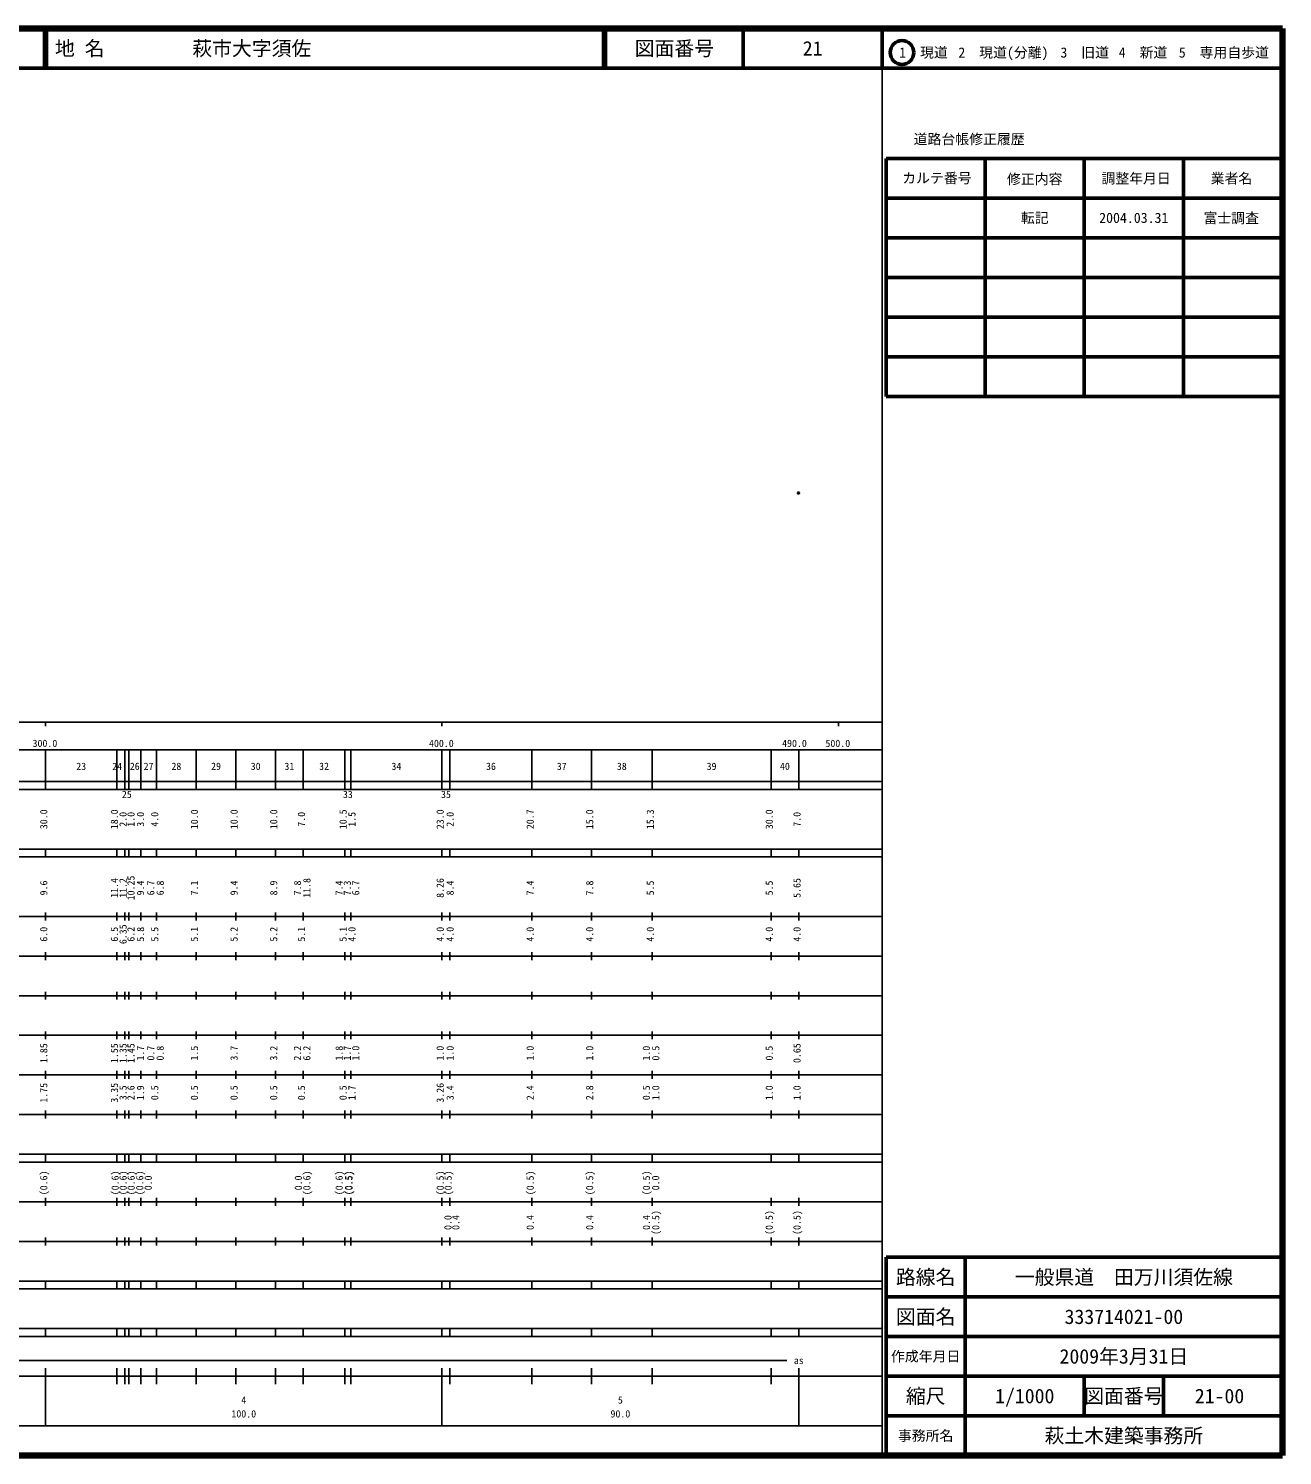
# Model space of a CAD drawing. Units: millimetres on the paper. Extents: x 40 to 680, y 20 to 380.
# Drawn here: x 363.7 to 680, y 20 to 380 of the extents above; entities that cross this region are included whole.
import ezdxf
from ezdxf.enums import TextEntityAlignment as Align

# ---------------------------------------------------------------- set-up
doc = ezdxf.new("R2010")
doc.units = ezdxf.units.MM
doc.header["$PDMODE"] = 32
doc.header["$PDSIZE"] = 0.5
doc.layers.add('M-OTRS', color=6, linetype='Continuous')
doc.layers.add('M-TTL-TXT', color=7, linetype='Continuous')
for name, color, linetype, lineweight in [('M-TTL', 2, 'Continuous', 140), ('M-TTL-BAND', 7, 'Continuous', 25), ('M-TTL-FRAM', 2, 'Continuous', 50), ('M-TTL-LINE', 7, 'Continuous', 50)]:
    doc.layers.add(name, color=color, linetype=linetype, lineweight=lineweight)
doc.styles.add('ＭＳ ゴシック', font='')
doc.styles.get('ＭＳ ゴシック').set_extended_font_data('MS Gothic')

msp = doc.modelspace()

# ---------------------------------------------------------------- linework, layer by layer
at = {"layer": 'M-OTRS'}
msp.add_point((557.899, 262.821), dxfattribs=at)
at = {"layer": 'M-TTL'}
for p, q in [((680, 380), (40, 380)), ((680, 20), (680, 380)), ((40, 20), (680, 20))]:
    msp.add_line(p, q, dxfattribs=at)
at = {"layer": 'M-TTL-BAND'}
for p, q in [((579, 20), (579, 370)), ((40, 205), (579, 205)), ((368, 205), (368, 204)), ((468, 205), (468, 204)), ((568, 205), (568, 204)), ((68, 198), (579, 198)), ((368, 188), (368, 198)), ((386, 188), (386, 198)), ((388, 188), (388, 198)), ((389, 188), (389, 198)), ((392, 188), (392, 198)), ((396, 188), (396, 198)), ((406, 188), (406, 198)), ((416, 188), (416, 198)), ((426, 188), (426, 198)), ((433, 188), (433, 198)), ((443.5, 188), (443.5, 198)), ((445, 188), (445, 198)), ((468, 188), (468, 198)), ((470, 188), (470, 198)), ((490.7, 188), (490.7, 198)), ((505.7, 188), (505.7, 198)), ((521, 188), (521, 198)), ((551, 188), (551, 198)), ((558, 188), (558, 198)), ((40, 190), (579, 190)), ((40, 188), (579, 188)), ((40, 173), (579, 173)), ((368, 171), (368, 173)), ((386, 171), (386, 173)), ((388, 171), (388, 173)), ((389, 171), (389, 173)), ((392, 171), (392, 173)), ((396, 171), (396, 173)), ((406, 171), (406, 173)), ((416, 171), (416, 173)), ((426, 171), (426, 173)), ((433, 171), (433, 173)), ((443.5, 171), (443.5, 173)), ((445, 171), (445, 173)), ((468, 171), (468, 173)), ((470, 171), (470, 173)), ((490.7, 171), (490.7, 173)), ((505.7, 171), (505.7, 173)), ((521, 171), (521, 173)), ((551, 171), (551, 173)), ((558, 171), (558, 173)), ((40, 171), (579, 171)), ((40, 156), (579, 156)), ((368, 155), (368, 157)), ((386, 155), (386, 157)), ((388, 155), (388, 157)), ((389, 155), (389, 157)), ((392, 155), (392, 157)), ((396, 155), (396, 157)), ((406, 155), (406, 157)), ((416, 155), (416, 157)), ((426, 155), (426, 157)), ((433, 155), (433, 157)), ((443.5, 155), (443.5, 157)), ((445, 155), (445, 157)), ((468, 155), (468, 157)), ((470, 155), (470, 157)), ((490.7, 155), (490.7, 157)), ((505.7, 155), (505.7, 157)), ((521, 155), (521, 157)), ((551, 155), (551, 157)), ((558, 155), (558, 157)), ((46, 146), (579, 146)), ((368, 145), (368, 147)), ((386, 145), (386, 147)), ((388, 145), (388, 147)), ((389, 145), (389, 147)), ((392, 145), (392, 147)), ((396, 145), (396, 147)), ((406, 145), (406, 147)), ((416, 145), (416, 147)), ((426, 145), (426, 147)), ((433, 145), (433, 147)), ((443.5, 145), (443.5, 147)), ((445, 145), (445, 147)), ((468, 145), (468, 147)), ((470, 145), (470, 147)), ((490.7, 145), (490.7, 147)), ((505.7, 145), (505.7, 147)), ((521, 145), (521, 147)), ((551, 145), (551, 147)), ((558, 145), (558, 147)), ((368, 135), (368, 137)), ((386, 135), (386, 137)), ((388, 135), (388, 137)), ((389, 135), (389, 137)), ((392, 135), (392, 137)), ((396, 135), (396, 137)), ((406, 135), (406, 137)), ((416, 135), (416, 137)), ((426, 135), (426, 137)), ((433, 135), (433, 137)), ((443.5, 135), (443.5, 137)), ((445, 135), (445, 137)), ((468, 135), (468, 137)), ((470, 135), (470, 137)), ((490.7, 135), (490.7, 137)), ((505.7, 135), (505.7, 137)), ((521, 135), (521, 137)), ((551, 135), (551, 137)), ((558, 135), (558, 137)), ((52, 136), (579, 136)), ((46, 126), (579, 126)), ((368, 125), (368, 127)), ((386, 125), (386, 127)), ((388, 125), (388, 127)), ((389, 125), (389, 127)), ((392, 125), (392, 127)), ((396, 125), (396, 127)), ((406, 125), (406, 127)), ((416, 125), (416, 127)), ((426, 125), (426, 127)), ((433, 125), (433, 127)), ((443.5, 125), (443.5, 127)), ((445, 125), (445, 127)), ((468, 125), (468, 127)), ((470, 125), (470, 127)), ((490.7, 125), (490.7, 127)), ((505.7, 125), (505.7, 127)), ((521, 125), (521, 127)), ((551, 125), (551, 127)), ((558, 125), (558, 127)), ((52, 116), (579, 116)), ((368, 115), (368, 117)), ((386, 115), (386, 117)), ((388, 115), (388, 117)), ((389, 115), (389, 117)), ((392, 115), (392, 117)), ((396, 115), (396, 117)), ((406, 115), (406, 117)), ((416, 115), (416, 117)), ((426, 115), (426, 117)), ((433, 115), (433, 117)), ((443.5, 115), (443.5, 117)), ((445, 115), (445, 117)), ((468, 115), (468, 117)), ((470, 115), (470, 117)), ((490.7, 115), (490.7, 117)), ((505.7, 115), (505.7, 117)), ((521, 115), (521, 117)), ((551, 115), (551, 117)), ((558, 115), (558, 117)), ((46, 106), (579, 106)), ((368, 105), (368, 107)), ((386, 105), (386, 107)), ((388, 105), (388, 107)), ((389, 105), (389, 107)), ((392, 105), (392, 107)), ((396, 105), (396, 107)), ((406, 105), (406, 107)), ((416, 105), (416, 107)), ((426, 105), (426, 107)), ((433, 105), (433, 107)), ((443.5, 105), (443.5, 107)), ((445, 105), (445, 107)), ((468, 105), (468, 107)), ((470, 105), (470, 107)), ((490.7, 105), (490.7, 107)), ((505.7, 105), (505.7, 107)), ((521, 105), (521, 107)), ((551, 105), (551, 107)), ((558, 105), (558, 107)), ((40, 96), (579, 96)), ((40, 94), (579, 94)), ((368, 94), (368, 96)), ((386, 94), (386, 96)), ((388, 94), (388, 96)), ((389, 94), (389, 96)), ((392, 94), (392, 96)), ((396, 94), (396, 96)), ((406, 94), (406, 96)), ((416, 94), (416, 96)), ((426, 94), (426, 96)), ((433, 94), (433, 96)), ((443.5, 94), (443.5, 96)), ((445, 94), (445, 96)), ((468, 94), (468, 96)), ((470, 94), (470, 96)), ((490.7, 94), (490.7, 96)), ((505.7, 94), (505.7, 96)), ((521, 94), (521, 96)), ((551, 94), (551, 96)), ((558, 94), (558, 96)), ((49, 84), (579, 84)), ((368, 83), (368, 85)), ((386, 83), (386, 85)), ((388, 83), (388, 85)), ((389, 83), (389, 85)), ((392, 83), (392, 85)), ((396, 83), (396, 85)), ((406, 83), (406, 85)), ((416, 83), (416, 85)), ((426, 83), (426, 85)), ((433, 83), (433, 85)), ((443.5, 83), (443.5, 85)), ((445, 83), (445, 85)), ((468, 83), (468, 85)), ((470, 83), (470, 85)), ((490.7, 83), (490.7, 85)), ((505.7, 83), (505.7, 85)), ((521, 83), (521, 85)), ((551, 83), (551, 85)), ((558, 83), (558, 85)), ((40, 74), (579, 74)), ((368, 73), (368, 75)), ((386, 73), (386, 75)), ((388, 73), (388, 75)), ((389, 73), (389, 75)), ((392, 73), (392, 75)), ((396, 73), (396, 75)), ((406, 73), (406, 75)), ((416, 73), (416, 75)), ((426, 73), (426, 75)), ((433, 73), (433, 75)), ((443.5, 73), (443.5, 75)), ((445, 73), (445, 75)), ((468, 73), (468, 75)), ((470, 73), (470, 75)), ((490.7, 73), (490.7, 75)), ((505.7, 73), (505.7, 75)), ((521, 73), (521, 75)), ((551, 73), (551, 75)), ((558, 73), (558, 75)), ((40, 64), (579, 64)), ((40, 62), (579, 62)), ((368, 62), (368, 64)), ((386, 62), (386, 64)), ((388, 62), (388, 64)), ((389, 62), (389, 64)), ((392, 62), (392, 64)), ((396, 62), (396, 64)), ((406, 62), (406, 64)), ((416, 62), (416, 64)), ((426, 62), (426, 64)), ((433, 62), (433, 64)), ((443.5, 62), (443.5, 64)), ((445, 62), (445, 64)), ((468, 62), (468, 64)), ((470, 62), (470, 64)), ((490.7, 62), (490.7, 64)), ((505.7, 62), (505.7, 64)), ((521, 62), (521, 64)), ((551, 62), (551, 64)), ((558, 62), (558, 64)), ((40, 52), (579, 52)), ((368, 50), (368, 52)), ((386, 50), (386, 52)), ((388, 50), (388, 52)), ((389, 50), (389, 52)), ((392, 50), (392, 52)), ((396, 50), (396, 52)), ((406, 50), (406, 52)), ((416, 50), (416, 52)), ((426, 50), (426, 52)), ((433, 50), (433, 52)), ((443.5, 50), (443.5, 52)), ((445, 50), (445, 52)), ((468, 50), (468, 52)), ((470, 50), (470, 52)), ((490.7, 50), (490.7, 52)), ((505.7, 50), (505.7, 52)), ((521, 50), (521, 52)), ((551, 50), (551, 52)), ((558, 50), (558, 52)), ((40, 50), (579, 50)), ((71, 44), (555, 44)), ((40, 40), (579, 40)), ((368, 27.5), (368, 42)), ((386, 38), (386, 42)), ((388, 38), (388, 42)), ((389, 38), (389, 42)), ((392, 38), (392, 42)), ((396, 38), (396, 42)), ((406, 38), (406, 42)), ((416, 38), (416, 42)), ((426, 38), (426, 42)), ((433, 38), (433, 42)), ((443.5, 38), (443.5, 42)), ((445, 38), (445, 42)), ((468, 27.5), (468, 42)), ((470, 38), (470, 42)), ((490.7, 38), (490.7, 42)), ((505.7, 38), (505.7, 42)), ((521, 38), (521, 42)), ((551, 38), (551, 42)), ((558, 27.5), (558, 42)), ((68, 27.5), (579, 27.5))]:
    msp.add_line(p, q, dxfattribs=at)
at = {"layer": 'M-TTL-FRAM'}
for p, q in [((580, 347.197), (580, 287.197)), ((580, 347.197), (680, 347.197)), ((580, 287.197), (680, 287.197)), ((680, 70), (580, 70)), ((580, 70), (580, 20))]:
    msp.add_line(p, q, dxfattribs=at)
at = {"layer": 'M-TTL-LINE'}
for p, q in [((367.75, 380), (367.75, 370)), ((368.25, 380), (368.25, 370)), ((508.747, 380), (508.747, 370)), ((509.247, 380), (509.247, 370)), ((543.997, 380), (543.997, 370)), ((579, 380), (579, 370)), ((40, 370), (680, 370)), ((605, 347.197), (605, 287.197)), ((630, 347.197), (630, 287.197)), ((655, 347.197), (655, 287.197)), ((580, 337.197), (680, 337.197)), ((580, 327.197), (680, 327.197)), ((580, 317.197), (680, 317.197)), ((580, 307.197), (680, 307.197)), ((580, 297.197), (680, 297.197)), ((600, 70), (600, 20)), ((680, 60), (580, 60)), ((680, 50), (580, 50)), ((680, 40), (580, 40)), ((630, 40), (630, 30)), ((650, 40), (650, 30)), ((680, 30), (580, 30))]:
    msp.add_line(p, q, dxfattribs=at)
msp.add_circle((584.031, 373.958), 3, dxfattribs=at)

# ---------------------------------------------------------------- texts
at = {"layer": 'M-TTL-BAND', "style": 'ＭＳ ゴシック'}
for s, p in [('300.0', (367.844, 198.195)), ('400.0', (467.844, 198.195)), ('490.0', (556.91, 198.195)), ('500.0', (567.844, 198.195)), ('23', (377, 192.405)), ('24', (386.055, 192.373)), ('26', (390.5, 192.405)), ('27', (394, 192.405)), ('28', (401, 192.405)), ('29', (411, 192.405)), ('30', (421, 192.405)), ('31', (429.5, 192.405)), ('32', (438.25, 192.405)), ('34', (456.5, 192.405)), ('36', (480.35, 192.405)), ('37', (498.2, 192.405)), ('38', (513.35, 192.405)), ('39', (536, 192.405)), ('40', (554.5, 192.405)), ('25', (388.5, 185.32)), ('33', (444.25, 185.32)), ('35', (469, 185.32)), ('as', (558, 42.5)), ('4', (418, 32.523)), ('5', (513, 32.523)), ('100.0', (418, 29.033)), ('90.0', (513, 29.033))]:
    msp.add_text(s, height=1.833, dxfattribs=at).set_placement(p, align=Align.BOTTOM_CENTER)
for s, p in [('30.0', (369, 180.5)), ('18.0', (386.821, 180.5)), ('2.0', (389, 180.5)), ('1.0', (391, 180.5)), ('3.0', (393.402, 180.5)), ('4.0', (397, 180.5)), ('10.0', (407, 180.5)), ('10.0', (417, 180.5)), ('10.0', (427, 180.5)), ('7.0', (434, 180.5)), ('10.5', (444.5, 180.5)), ('1.5', (446.74, 180.5)), ('23.0', (469, 180.5)), ('2.0', (471.5, 180.5)), ('20.7', (491.7, 180.5)), ('15.0', (506.7, 180.5)), ('15.3', (522, 180.5)), ('30.0', (552, 180.5)), ('7.0', (559, 180.5)), ('10.25', (391, 163.174)), ('9.6', (369, 163.174)), ('11.4', (386.821, 163.174)), ('11.2', (389, 163.174)), ('9.4', (393.402, 163.174)), ('6.7', (396, 163.174)), ('6.8', (398.37, 163.174)), ('7.1', (407, 163.174)), ('9.4', (417, 163.174)), ('8.9', (427, 163.174)), ('7.8', (433, 163.174)), ('11.8', (435.37, 163.174)), ('7.4', (443.5, 163.174)), ('7.3', (445.558, 163.174)), ('6.7', (447.687, 163.174)), ('8.26', (469, 163.174)), ('8.4', (471.5, 163.174)), ('7.4', (491.7, 163.174)), ('7.8', (506.7, 163.174)), ('5.5', (522, 163.174)), ('5.5', (552, 163.174)), ('5.65', (559, 163.174)), ('6.0', (369, 151.5)), ('6.5', (386.821, 151.5)), ('6.35', (389, 151.5)), ('6.2', (391, 151.5)), ('5.8', (393.402, 151.5)), ('5.5', (397, 151.5)), ('5.1', (407, 151.5)), ('5.2', (417, 151.5)), ('5.2', (427, 151.5)), ('5.1', (434, 151.5)), ('5.1', (444.5, 151.5)), ('4.0', (446.74, 151.5)), ('4.0', (469, 151.5)), ('4.0', (471.5, 151.5)), ('4.0', (491.7, 151.5)), ('4.0', (506.7, 151.5)), ('4.0', (522, 151.5)), ('4.0', (552, 151.5)), ('4.0', (559, 151.5)), ('1.85', (369, 121.5)), ('1.55', (386.821, 121.5)), ('1.35', (389, 121.5)), ('1.45', (391, 121.5)), ('1.7', (393.402, 121.5)), ('0.7', (396, 121.5)), ('0.8', (398.37, 121.5)), ('1.5', (407, 121.5)), ('3.7', (417, 121.5)), ('3.2', (427, 121.5)), ('2.2', (433, 121.5)), ('6.2', (435.37, 121.5)), ('1.8', (443.5, 121.5)), ('1.7', (445.558, 121.5)), ('1.0', (447.687, 121.5)), ('1.0', (469, 121.5)), ('1.0', (471.5, 121.5)), ('1.0', (491.7, 121.5)), ('1.0', (506.7, 121.5)), ('1.0', (521, 121.5)), ('0.5', (523.37, 121.5)), ('0.5', (552, 121.5)), ('0.65', (559, 121.5)), ('1.75', (369, 111.5)), ('3.35', (386.821, 111.5)), ('3.5', (389, 111.5)), ('2.6', (391, 111.5)), ('1.9', (393.402, 111.5)), ('0.5', (397, 111.5)), ('0.5', (407, 111.5)), ('0.5', (417, 111.5)), ('0.5', (427, 111.5)), ('0.5', (434, 111.5)), ('0.5', (444.5, 111.5)), ('1.7', (446.74, 111.5)), ('3.26', (469, 111.5)), ('3.4', (471.5, 111.5)), ('2.4', (491.7, 111.5)), ('2.8', (506.7, 111.5)), ('0.5', (521, 111.5)), ('1.0', (523.37, 111.5)), ('1.0', (552, 111.5)), ('1.0', (559, 111.5)), ('(0.6)', (369, 88.764)), ('(0.6)', (387, 88.764)), ('(0.6)', (389, 88.764)), ('(0.6)', (391.036, 88.764)), ('(0.6)', (393.214, 88.764)), ('0.0', (395.357, 88.764)), ('0.0', (433.215, 88.764)), ('(0.6)', (435.37, 88.764)), ('(0.6)', (443.5, 88.764)), ('(0.5)', (445.87, 88.764)), ('(0.5)', (446, 88.764)), ('(0.5)', (469, 88.764)), ('(0.5)', (471, 88.764)), ('(0.5)', (491.7, 88.764)), ('(0.5)', (506.7, 88.764)), ('(0.5)', (521, 88.764)), ('0.0', (523.349, 88.764)), ('0.0', (470.954, 78.764)), ('0.4', (472.941, 78.764)), ('0.4', (491.7, 78.764)), ('0.4', (506.7, 78.764)), ('0.4', (521, 78.764)), ('(0.5)', (523.37, 78.764)), ('(0.5)', (552, 78.764)), ('(0.5)', (559, 78.764))]:
    msp.add_text(s, height=1.833, rotation=90, dxfattribs=at).set_placement(p, align=Align.BOTTOM_CENTER)
at = {"layer": 'M-TTL-TXT', "style": 'ＭＳ ゴシック'}
for s, p in [('地 名', (370.38, 375)), ('萩市大字須佐', (405.024, 375))]:
    msp.add_text(s, height=3.666, dxfattribs=at).set_placement(p, align=Align.MIDDLE_LEFT)
for s, height, p in [('図面番号', 3.666, (526.622, 375)), ('21', 3.666, (561.497, 375)), ('1\u3000現道', 2.566, (589.448, 373.958)), ('2\u3000現道(分離)', 2.566, (609.619, 373.958)), ('3\u3000旧道', 2.566, (630.121, 373.958)), ('4\u3000新道', 2.566, (644.824, 373.958)), ('5\u3000専用自歩道', 2.566, (665.228, 373.958)), ('道路台帳修正履歴', 2.566, (600.968, 352.113)), ('カルテ番号', 2.566, (592.839, 342.277)), ('修正内容', 2.566, (617.509, 342.023)), ('調整年月日', 2.566, (643.089, 342.197)), ('業者名', 2.566, (667.134, 342.197)), ('転記', 2.566, (617.5, 332.245)), ('2004.03.31', 2.566, (642.5, 332.245)), ('富士調査', 2.566, (667.077, 332.189)), ('路線名', 3.666, (590, 65)), ('路線名', 3.666, (590, 65)), ('一般県道\u3000田万川須佐線', 3.666, (640, 65)), ('図面名', 3.666, (590, 55)), ('図面名', 3.666, (590, 55)), ('333714021-00', 3.666, (640, 55)), ('2009年3月31日', 3.666, (640, 45)), ('作成年月日', 2.566, (590, 45)), ('作成年月日', 2.566, (590, 45)), ('縮尺', 3.666, (590, 35)), ('縮尺', 3.666, (590, 35)), ('1/1000', 3.666, (615, 35)), ('図面番号', 3.666, (640, 35)), ('図面番号', 3.666, (640, 35)), ('21-00', 3.666, (664.125, 35)), ('事務所名', 2.566, (590, 25)), ('事務所名', 2.566, (590, 25)), ('萩土木建築事務所', 3.666, (640, 25))]:
    msp.add_text(s, height=height, dxfattribs=at).set_placement(p, align=Align.MIDDLE_CENTER)

doc.saveas('drawing.dxf')
